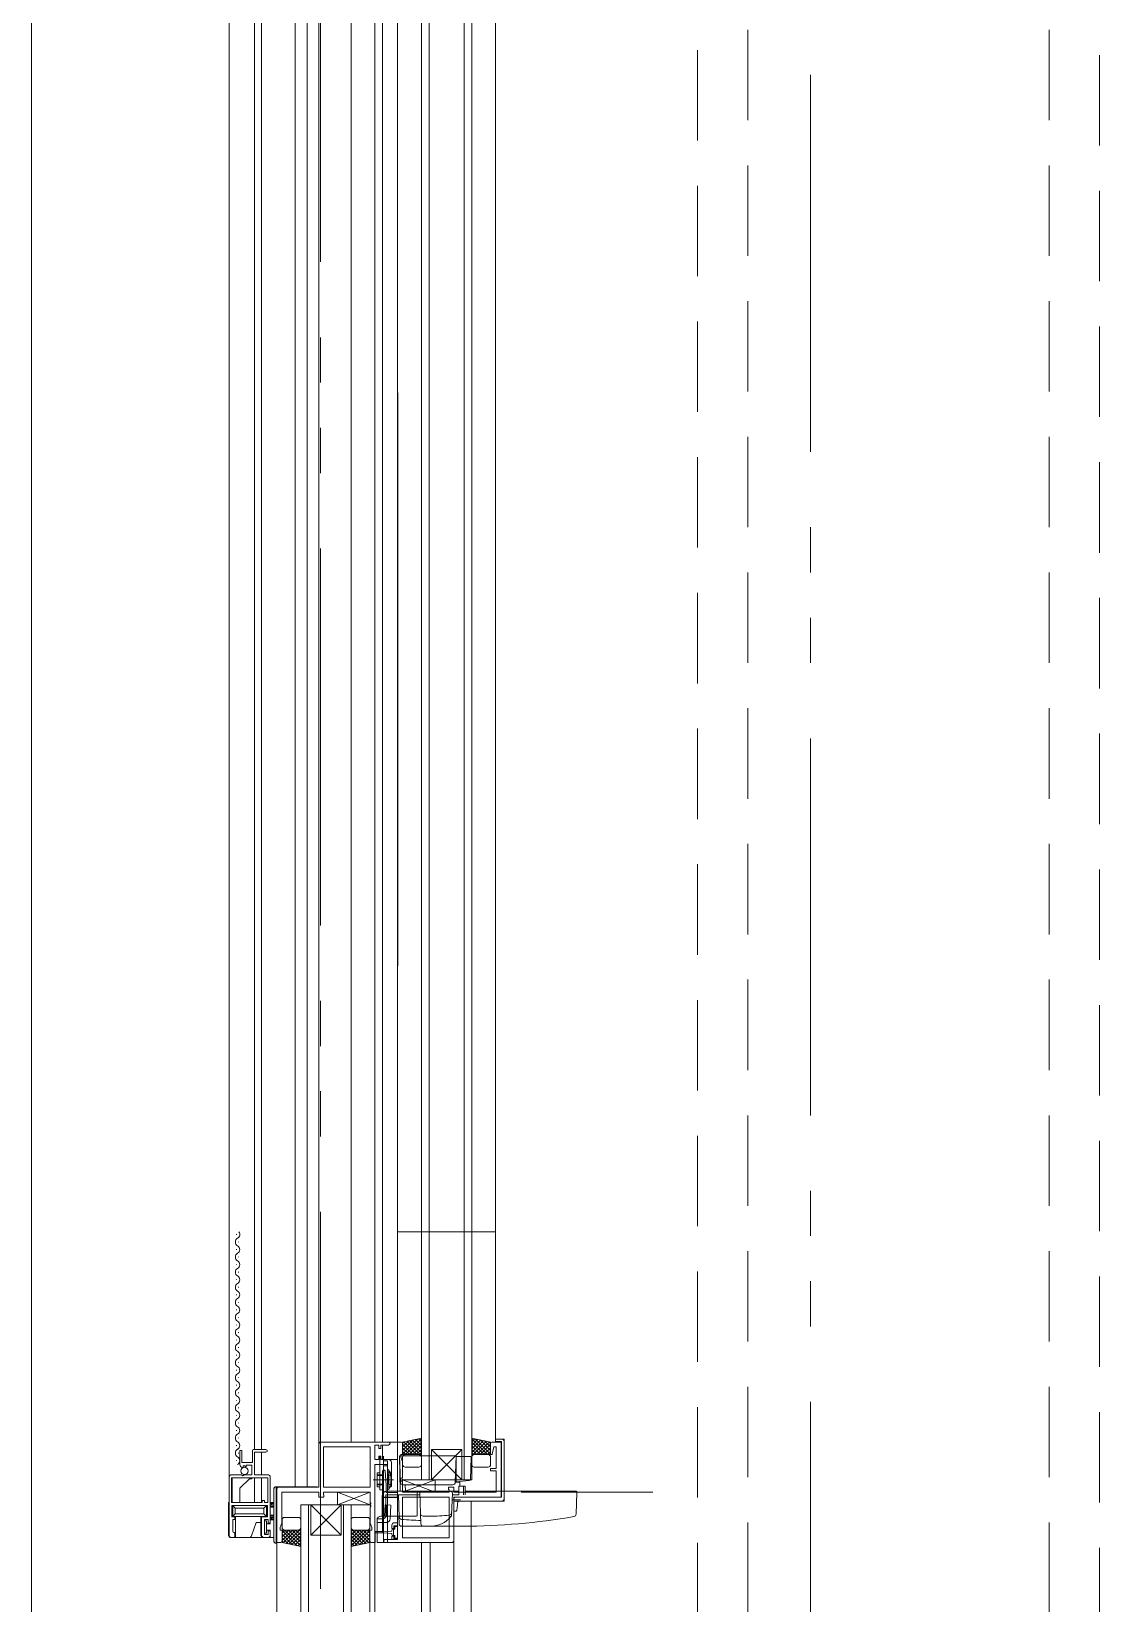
# Model space of a CAD drawing. Units: millimetres at full size. Extents: x -12803 to 120774, y -9413 to 101127.
# Drawn here: x 78964 to 79389, y 13252 to 13878 of the extents above; entities that cross this region are included whole.
import ezdxf

# ---------------------------------------------------------------- set-up
doc = ezdxf.new("R2010")
doc.units = ezdxf.units.MM
doc.header["$LTSCALE"] = 30
doc.linetypes.add('DASHED1', pattern=[1.8, 1.2, -0.6])
doc.linetypes.add('DOUBLE_CHAIN1', pattern=[8.8, 5, -1, 0.6, -0.6, 0.6, -1])
doc.layers.add('0-0_NoName', color=7, linetype='Continuous')
doc.layers.add('2-0_通芯', color=7, linetype='DOUBLE_CHAIN1', lineweight=15)
doc.layers.add('2-A_建具', color=7, linetype='Continuous', lineweight=15)

# ---------------------------------------------------------------- blocks, each defined once
blk = doc.blocks.new('グループ部品-732')
at = {"layer": '2-0_通芯'}
blk.add_line((79079.36, 20799.98), (79079.36, 5670.44), dxfattribs=at)
at = {"layer": '2-A_建具', "linetype": 'DASHED1'}
for p, q in [((79249.36, 12276.41), (79249.36, 14316.41)), ((79369.36, 12276.41), (79369.36, 14316.41)), ((79229.36, 12808.3), (79229.36, 14163.34)), ((79389.36, 14138.3), (79389.36, 12785.54))]:
    blk.add_line(p, q, dxfattribs=at)
at = {"layer": '2-A_建具'}
for p, q in [((78964.36, 12527.91), (78964.36, 14224.41)), ((79069.36, 14220.91), (79069.36, 13298.61)), ((79104.06, 13316.41), (79104.06, 14211.41)), ((79043.06, 13279.41), (79043.06, 14202.41)), ((79074.06, 13733.91), (79074.06, 14189.41)), ((79091.56, 13316.41), (79091.56, 14180.39)), ((79101.06, 13316.41), (79101.06, 14180.39)), ((79110.06, 14179.91), (79110.06, 13733.91)), ((79053.16, 13313.41), (79053.16, 14168.41)), ((79055.86, 13313.41), (79055.86, 14168.41)), ((79119.56, 13301.41), (79119.56, 14166.41)), ((79122.56, 13301.41), (79122.56, 14166.41)), ((79136.56, 13301.41), (79136.56, 14166.41)), ((79139.56, 13301.41), (79139.56, 14166.41)), ((79149.06, 13316.41), (79149.06, 14151.41)), ((79074.06, 13298.61), (79074.06, 13733.91)), ((79110.09, 13733.91), (79110.04, 13277.61)), ((79110.06, 13316.11), (79110.05, 13733.91)), ((79149.06, 13400.01), (79110.06, 13400.01)), ((79046, 13398.91), (79046, 13399.11)), ((79046.76, 13395.91), (79046.76, 13396.11)), ((79046, 13392.91), (79046, 13393.11)), ((79046.76, 13389.91), (79046.76, 13390.11)), ((79046, 13386.91), (79046, 13387.11)), ((79046, 13380.91), (79046, 13381.11)), ((79046.76, 13383.91), (79046.76, 13384.11)), ((79046, 13374.91), (79046, 13375.11)), ((79046.76, 13377.91), (79046.76, 13378.11)), ((79046, 13368.91), (79046, 13369.11)), ((79046.76, 13371.91), (79046.76, 13372.11)), ((79046, 13362.91), (79046, 13363.11)), ((79046.76, 13365.91), (79046.76, 13366.11)), ((79046, 13356.91), (79046, 13357.11)), ((79046.76, 13359.91), (79046.76, 13360.11)), ((79046, 13350.91), (79046, 13351.11)), ((79046.76, 13353.91), (79046.76, 13354.11)), ((79046, 13344.91), (79046, 13345.11)), ((79046.76, 13347.91), (79046.76, 13348.11)), ((79046, 13338.91), (79046, 13339.11)), ((79046.76, 13341.91), (79046.76, 13342.11)), ((79046, 13332.91), (79046, 13333.11)), ((79046.76, 13335.91), (79046.76, 13336.11)), ((79046, 13326.91), (79046, 13327.11)), ((79046.76, 13329.91), (79046.76, 13330.11)), ((79046, 13320.91), (79046, 13321.11)), ((79046.76, 13323.91), (79046.76, 13324.11)), ((79046, 13314.91), (79046, 13315.11)), ((79046.76, 13317.91), (79046.76, 13318.11)), ((79047.26, 13313.01), (79047.26, 13307.51)), ((79057.66, 13313.41), (79052.76, 13313.41)), ((79055.86, 13312.41), (79055.86, 13303.41)), ((79111.56, 13316.41), (79078.66, 13316.41)), ((79104.06, 13309.41), (79104.06, 13315.21)), ((79110.06, 13316.41), (79110.05, 13294.34)), ((79112.06, 13316.41), (79119.56, 13317.91)), ((79112.06, 13311.64), (79118.02, 13317.6)), ((79112.06, 13313.05), (79116.25, 13317.25)), ((79112.06, 13314.47), (79114.49, 13316.9)), ((79112.06, 13315.88), (79112.72, 13316.54)), ((79112.06, 13311.41), (79112.06, 13316.41)), ((79116.17, 13311.41), (79112.06, 13315.53)), ((79114.76, 13311.41), (79112.06, 13314.11)), ((79113.34, 13311.41), (79112.06, 13312.7)), ((79117.59, 13311.41), (79112.5, 13316.5)), ((79113.24, 13311.41), (79119.56, 13317.72)), ((79119, 13311.41), (79113.68, 13316.73)), ((79114.66, 13311.41), (79119.56, 13316.31)), ((79119.56, 13312.27), (79114.85, 13316.97)), ((79119.56, 13313.68), (79116.03, 13317.21)), ((79116.07, 13311.41), (79119.56, 13314.9)), ((79119.56, 13315.1), (79117.21, 13317.44)), ((79117.49, 13311.41), (79119.56, 13313.48)), ((79119.56, 13316.51), (79118.39, 13317.68)), ((79123.56, 13301.41), (79123.56, 13313.41)), ((79135.56, 13313.41), (79123.56, 13301.41)), ((79123.56, 13313.41), (79135.56, 13301.41)), ((79135.56, 13313.41), (79123.56, 13313.41)), ((79135.56, 13313.41), (79135.56, 13301.41)), ((79147.06, 13316.41), (79139.56, 13317.91)), ((79145.87, 13311.41), (79139.56, 13317.72)), ((79139.56, 13316.51), (79140.72, 13317.68)), ((79139.56, 13315.1), (79141.9, 13317.44)), ((79139.56, 13313.68), (79143.08, 13317.21)), ((79139.56, 13312.27), (79144.26, 13316.97)), ((79144.46, 13311.41), (79139.56, 13316.31)), ((79143.04, 13311.41), (79139.56, 13314.9)), ((79141.63, 13311.41), (79139.56, 13313.48)), ((79140.11, 13311.41), (79145.44, 13316.73)), ((79147.06, 13311.64), (79141.09, 13317.6)), ((79141.53, 13311.41), (79146.61, 13316.5)), ((79147.06, 13313.05), (79142.86, 13317.25)), ((79142.94, 13311.41), (79147.06, 13315.53)), ((79144.36, 13311.41), (79147.06, 13314.11)), ((79147.06, 13314.47), (79144.63, 13316.9)), ((79145.77, 13311.41), (79147.06, 13312.7)), ((79147.06, 13315.88), (79146.39, 13316.54)), ((79147.06, 13311.41), (79147.06, 13316.41)), ((79150.76, 13316.41), (79147.56, 13316.41)), ((79152.46, 13317.61), (79149.06, 13317.61)), ((79151.26, 13294.91), (79151.26, 13315.91)), ((79152.46, 13317.61), (79152.46, 13292.91)), ((79046, 13308.91), (79046, 13309.11)), ((79046.76, 13311.91), (79046.76, 13312.11)), ((79101.06, 12381.41), (79101.06, 13307.48)), ((79102.97, 13310.83), (79102.97, 13297.41)), ((79104.47, 13276.41), (79104.47, 13310.83)), ((79104.47, 13308.91), (79105.97, 13308.91)), ((79105.97, 13306.91), (79104.47, 13306.91)), ((79105.97, 13308.91), (79105.97, 13276.41)), ((79107.56, 13298.91), (79107.56, 13308.41)), ((79110.77, 13310.91), (79111.01, 13296.91)), ((79110.87, 13310.91), (79111.23, 13300.38)), ((79119.56, 13311.41), (79111.36, 13311.41)), ((79112.06, 13307.41), (79112.06, 13310.41)), ((79113.06, 13311.41), (79118.56, 13311.41)), ((79118.56, 13306.41), (79113.06, 13306.41)), ((79118.9, 13311.41), (79119.56, 13312.07)), ((79119.56, 13310.41), (79119.56, 13307.41)), ((79139.05, 13301.55), (79139.36, 13310.3)), ((79140.21, 13311.41), (79139.56, 13312.07)), ((79139.56, 13311.41), (79147.06, 13311.41)), ((79139.56, 13310.41), (79139.56, 13307.41)), ((79146.06, 13311.41), (79140.56, 13311.41)), ((79140.56, 13306.41), (79146.06, 13306.41)), ((79147.06, 13307.41), (79147.06, 13310.41)), ((79044.26, 13302.11), (79044.26, 13292.41)), ((79051.06, 13301.81), (79047.26, 13298.01)), ((79052.06, 13301.81), (79051.06, 13301.81)), ((79052.06, 13301.81), (79052.06, 13302.11)), ((79053.16, 13302.11), (79053.16, 13292.41)), ((79055.86, 13302.11), (79055.86, 13292.41)), ((79059.36, 13283.81), (79059.36, 13302.41)), ((79108.39, 13301.41), (79100.37, 13301.41)), ((79102.97, 13304.21), (79101.97, 13304.21)), ((79101.97, 13298.61), (79101.97, 13304.21)), ((79104.47, 13303.41), (79101.97, 13303.41)), ((79104.47, 13303.11), (79101.97, 13303.11)), ((79104.47, 13299.71), (79101.97, 13299.71)), ((79104.06, 13304.91), (79104.06, 13295.41)), ((79105.97, 13305.41), (79106.61, 13305.35)), ((79107.47, 13304.41), (79105.97, 13304.41)), ((79107.25, 13303.41), (79105.97, 13302.77)), ((79107.25, 13299.41), (79105.97, 13300.05)), ((79106.61, 13297.47), (79106.61, 13305.35)), ((79107.47, 13301.41), (79107.47, 13304.41)), ((79111.99, 13301.41), (79139.56, 13301.41)), ((79124.99, 13296.41), (79111.99, 13301.41)), ((79111.99, 13296.41), (79124.99, 13301.41)), ((79124.99, 13296.41), (79124.99, 13301.41)), ((79138.59, 13301.07), (79133.37, 13300.61)), ((79134.76, 13298.81), (79134.78, 13300.38)), ((79047.26, 13298.01), (79047.26, 13292.41)), ((79060.76, 13277.11), (79060.76, 13297.61)), ((79061.76, 13298.61), (79061.76, 13276.11)), ((79061.76, 13298.61), (79078.07, 13298.61)), ((79062.06, 13297.91), (79062.06, 12419.91)), ((79078.07, 13298.41), (79078.07, 13298.61)), ((79086.13, 13296.41), (79086.13, 13291.41)), ((79099.13, 13291.41), (79086.13, 13296.41)), ((79086.13, 13291.41), (79099.13, 13296.41)), ((79104.47, 13299.41), (79101.97, 13299.41)), ((79102.97, 13298.61), (79101.97, 13298.61)), ((79102.97, 13297.41), (79104.47, 13297.41)), ((79103.87, 13286.91), (79103.87, 13294.91)), ((79104.06, 13294.34), (79110.06, 13294.34)), ((79104.06, 13294.34), (79104.06, 13280.76)), ((79104.16, 13294.34), (79104.16, 13280.26)), ((79105.37, 13295.41), (79105.37, 13286.91)), ((79118.92, 13295.41), (79105.37, 13295.41)), ((79105.87, 13296.91), (79134.23, 13296.91)), ((79105.97, 13297.41), (79106.61, 13297.47)), ((79110.42, 13295.41), (79110.73, 13286.58)), ((79132.02, 13299.41), (79112.25, 13299.41)), ((79113.14, 13296.91), (79113.11, 13299.41)), ((79117.87, 13295.91), (79117.87, 13287.04)), ((79119.32, 13283.88), (79118.89, 13296.39)), ((79129.87, 13296.91), (79131.42, 13296.68)), ((79131.84, 13296.17), (79131.53, 13287.32)), ((79135.04, 13293.41), (79131.74, 13293.41)), ((79134.37, 13295.41), (79131.81, 13295.41)), ((79134.37, 13298.81), (79136.98, 13298.81)), ((79134.37, 13298.81), (79134.37, 13295.41)), ((79136.32, 13295.41), (79136.32, 13298.81)), ((79136.98, 13295.41), (79136.98, 13298.81)), ((79180.85, 13296.91), (79136.98, 13296.91)), ((79159.2, 13296.41), (79211.57, 13296.41)), ((79181.05, 13287.72), (79181.35, 13296.39)), ((79042.76, 13292.41), (79042.76, 13279.41)), ((79043.06, 13292.41), (79042.76, 13292.41)), ((79044.23, 13291.11), (79058.18, 13291.11)), ((79044.25, 13292.41), (79055.88, 13292.41)), ((79045.46, 13287.81), (79044.46, 13286.81)), ((79045.46, 13290.11), (79045.46, 13287.81)), ((79056.86, 13290.11), (79045.46, 13290.11)), ((79045.46, 13287.81), (79056.86, 13287.81)), ((79057.86, 13291.11), (79056.86, 13290.11)), ((79056.86, 13287.81), (79056.86, 13290.11)), ((79056.86, 13287.81), (79057.86, 13286.81)), ((79057.86, 13291.11), (79057.86, 13286.81)), ((79060.7, 13292.41), (79059.36, 13292.41)), ((79059.36, 13291.91), (79060.7, 13291.91)), ((79060.69, 13291.41), (79059.36, 13291.41)), ((79059.36, 13290.95), (79060.69, 13290.95)), ((79060.68, 13290.45), (79059.36, 13290.45)), ((79059.36, 13287.37), (79060.66, 13287.37)), ((79059.86, 13291.91), (79059.86, 13291.41)), ((79071.56, 13291.41), (79099.13, 13291.41)), ((79071.56, 13291.41), (79071.56, 12426.41)), ((79074.56, 13291.41), (79074.56, 12426.41)), ((79075.56, 13291.41), (79075.56, 13279.41)), ((79087.56, 13279.41), (79075.56, 13291.41)), ((79075.56, 13279.41), (79087.56, 13291.41)), ((79087.56, 13279.41), (79087.56, 13291.41)), ((79088.56, 13291.41), (79088.56, 12426.41)), ((79091.56, 13291.41), (79091.56, 12426.41)), ((79105.07, 13291.41), (79104.87, 13286.91)), ((79107.3, 13291.31), (79105.07, 13291.41)), ((79105.81, 13291.38), (79105.63, 13287.34)), ((79107.3, 13291.31), (79107.06, 13285.84)), ((79152.46, 13292.91), (79132.46, 13292.91)), ((79133.31, 13288.91), (79132.46, 13288.91)), ((79139.36, 13292.91), (79139.36, 12341.41)), ((79058.24, 13286.81), (79044.17, 13286.81)), ((79045.56, 13286.81), (79045.56, 13278.41)), ((79051.9, 13279.07), (79053.84, 13284.41)), ((79053.84, 13284.41), (79055.66, 13284.41)), ((79055.66, 13279.41), (79055.66, 13286.81)), ((79057.06, 13279.61), (79057.06, 13285.61)), ((79059.36, 13283.81), (79057.91, 13283.81)), ((79057.91, 13281.41), (79059.36, 13281.41)), ((79060.65, 13286.87), (79059.36, 13286.87)), ((79059.36, 13286.41), (79060.65, 13286.41)), ((79060.65, 13285.91), (79059.36, 13285.91)), ((79060.64, 13285.41), (79059.36, 13285.41)), ((79059.36, 13281.41), (79059.36, 13278.41)), ((79059.86, 13286.41), (79059.86, 13285.91)), ((79071.56, 13281.41), (79063.36, 13281.41)), ((79064.06, 13285.41), (79064.06, 13282.41)), ((79068.17, 13281.41), (79064.06, 13277.29)), ((79066.76, 13281.41), (79064.06, 13278.71)), ((79065.34, 13281.41), (79064.06, 13280.12)), ((79064.06, 13281.41), (79064.06, 13276.41)), ((79064.06, 13281.18), (79070.02, 13275.22)), ((79069.59, 13281.41), (79064.5, 13276.32)), ((79070.56, 13286.41), (79065.06, 13286.41)), ((79065.06, 13281.41), (79070.56, 13281.41)), ((79065.24, 13281.41), (79071.56, 13275.1)), ((79071, 13281.41), (79065.68, 13276.09)), ((79066.66, 13281.41), (79071.56, 13276.51)), ((79068.07, 13281.41), (79071.56, 13277.92)), ((79069.49, 13281.41), (79071.56, 13279.34)), ((79070.9, 13281.41), (79071.56, 13280.75)), ((79071.56, 13282.41), (79071.56, 13285.41)), ((79091.56, 13282.41), (79091.56, 13285.41)), ((79097.87, 13281.41), (79091.56, 13275.1)), ((79096.46, 13281.41), (79091.56, 13276.51)), ((79091.56, 13281.41), (79099.76, 13281.41)), ((79095.04, 13281.41), (79091.56, 13277.92)), ((79093.63, 13281.41), (79091.56, 13279.34)), ((79092.21, 13281.41), (79091.56, 13280.75)), ((79092.11, 13281.41), (79097.44, 13276.09)), ((79092.56, 13286.41), (79098.06, 13286.41)), ((79098.06, 13281.41), (79092.56, 13281.41)), ((79099.06, 13281.18), (79093.09, 13275.22)), ((79093.53, 13281.41), (79098.61, 13276.32)), ((79094.94, 13281.41), (79099.06, 13277.29)), ((79096.36, 13281.41), (79099.06, 13278.71)), ((79097.77, 13281.41), (79099.06, 13280.12)), ((79099.06, 13285.41), (79099.06, 13282.41)), ((79099.06, 12436.41), (79099.06, 13281.41)), ((79101.87, 13285.41), (79101.87, 13276.41)), ((79101.87, 13284.41), (79105.56, 13284.41)), ((79104.13, 13285.91), (79101.95, 13285.91)), ((79117.37, 13286.91), (79103.37, 13286.91)), ((79104.26, 13280.76), (79107.76, 13281.01)), ((79107.76, 13281.01), (79107.76, 13281.36)), ((79108.16, 13281.76), (79108.96, 13281.76)), ((79108.46, 13281.76), (79108.46, 13279.26)), ((79110.62, 13283.88), (79110.52, 13286.89)), ((79135.97, 13282.91), (79111.62, 13282.91)), ((79122.87, 13286.91), (79120.16, 13286.91)), ((79120.32, 13282.91), (79122.87, 13282.91)), ((79043.76, 13278.41), (79060.68, 13278.41)), ((79044.06, 13278.41), (79044.76, 13278.41)), ((79056.96, 13278.41), (79058.36, 13278.41)), ((79057.91, 13280.11), (79057.06, 13280.11)), ((79062.06, 13276.11), (79061.76, 13276.11)), ((79062.06, 13276.41), (79063.56, 13276.41)), ((79064.06, 13279.77), (79068.25, 13275.57)), ((79064.06, 13278.35), (79066.49, 13275.92)), ((79064.06, 13276.94), (79064.72, 13276.28)), ((79064.06, 13276.41), (79071.56, 13274.91)), ((79071.56, 13280.55), (79066.85, 13275.85)), ((79071.56, 13279.14), (79068.03, 13275.61)), ((79071.56, 13277.72), (79069.21, 13275.38)), ((79071.56, 13276.31), (79070.39, 13275.14)), ((79087.56, 13279.41), (79075.56, 13279.41)), ((79091.56, 13280.55), (79096.26, 13275.85)), ((79091.56, 13279.14), (79095.08, 13275.61)), ((79091.56, 13277.72), (79093.9, 13275.38)), ((79099.06, 13276.41), (79091.56, 13274.91)), ((79091.56, 13276.31), (79092.72, 13275.14)), ((79099.06, 13279.77), (79094.86, 13275.57)), ((79099.06, 13278.35), (79096.63, 13275.92)), ((79099.06, 13276.94), (79098.39, 13276.28)), ((79099.56, 13276.41), (79101.16, 13276.41)), ((79100.96, 13276.41), (79100.96, 12441.41)), ((79101.16, 13280.26), (79101.16, 13276.41)), ((79104.26, 13280.76), (79101.31, 13280.76)), ((79132.46, 13276.41), (79101.87, 13276.41)), ((79110.04, 13277.61), (79104.56, 13277.61)), ((79104.56, 13277.61), (79104.56, 13276.41)), ((79107.76, 13279.66), (79107.76, 13280.01)), ((79108.96, 13279.26), (79108.16, 13279.26)), ((79119.56, 12436.41), (79119.56, 13276.41)), ((79122.96, 12436.41), (79122.96, 13276.41))]:
    blk.add_line(p, q, dxfattribs=at)
for points in [[(79078.66, 14211.41), (79078.66, 13298.41), (79062.56, 13298.41)], [(79052.26, 13312.91), (79052.26, 13308.31), (79048.06, 13308.31), (79048.06, 13313.01), (79047.26, 13313.01)], [(79058.36, 13303.41), (79053.16, 13303.41), (79053.16, 13312.41), (79057.66, 13312.41)], [(79110.06, 13309.41), (79103.36, 13309.41), (79103.36, 13310.81), (79102.56, 13310.81), (79102.56, 13309.41), (79101.06, 13309.41), (79101.06, 13315.21), (79102.56, 13315.21), (79102.56, 13313.81), (79103.36, 13313.81), (79103.36, 13315.21), (79106.46, 13315.21)], [(79110.06, 13316.41), (79110.06, 13296.34), (79105.56, 13296.34)], [(79147.65, 13311.63), (79148.41, 13314.48), (79149.33, 13314.48), (79149.33, 13305.91), (79147.06, 13305.91), (79147.06, 13304.91), (79149.33, 13304.91), (79149.33, 13296.41), (79132.46, 13296.41), (79132.46, 13298.41), (79130.36, 13298.41), (79130.36, 13297.61)], [(79151.46, 13294.41), (79151.46, 13316.61), (79149.06, 13316.61)], [(79048.44, 13306.21), (79048.65, 13306.46), (79048.56, 13306.78), (79049.03, 13307.05), (79049.6, 13306.49), (79049.86, 13306.59), (79049.86, 13307.21), (79052.06, 13307.21), (79052.06, 13303.41), (79049.06, 13303.41), (79048.76, 13303.11), (79048.43, 13302.96), (79047.89, 13303.41), (79044.06, 13303.41)], [(79101.06, 13307.48), (79106.06, 13307.48), (79106.06, 13304.6), (79106.56, 13298.87)], [(79110.77, 13310.91), (79133.37, 13310.91), (79133, 13300.38), (79134.78, 13300.38)], [(79111.99, 13302.37), (79111.99, 13308.68), (79111.36, 13310.41), (79111.36, 13311.41)], [(79133.37, 13300.61), (79133.37, 13310.61), (79139.06, 13310.61)], [(79105.56, 13296.34), (79105.56, 13299.22), (79105.05, 13304.95)], [(79130.53, 13297.28), (79130.53, 13296.41), (79111.99, 13296.41), (79111.99, 13301.45)], [(79060.76, 13297.61), (79061.05, 13298.32), (79061.76, 13298.61)], [(79063.36, 13281.41), (79063.36, 13282.41), (79063.99, 13284.14), (79063.99, 13296.41), (79078.66, 13296.41), (79078.66, 13294.41), (79080.76, 13294.41), (79080.76, 13295.21)], [(79080.59, 13295.54), (79080.59, 13296.41), (79099.13, 13296.41), (79099.13, 13291.37)], [(79105.06, 13294.41), (79110.06, 13294.41), (79110.06, 13284.31), (79108.76, 13284.31)], [(79132.46, 12436.41), (79132.46, 13294.41), (79151.46, 13294.41)], [(79044.46, 13280.91), (79044.46, 13285.61), (79045.26, 13285.61), (79045.26, 13286.61), (79044.16, 13286.61), (79044.16, 13291.21), (79058.26, 13291.21), (79058.26, 13286.61), (79055.96, 13286.61), (79055.96, 13279.41)], [(79044.46, 13286.81), (79044.46, 13291.11), (79045.46, 13290.11)], [(79099.13, 13290.45), (79099.13, 13284.14), (79099.76, 13282.41), (79099.76, 13281.41)], [(79057.06, 13285.61), (79058.56, 13285.61), (79058.56, 13284.11), (79059.36, 13284.11)], [(79057.06, 13285.11), (79057.91, 13285.11), (79057.91, 13280.11)], [(79059.36, 13281.11), (79058.56, 13281.11), (79058.56, 13279.61), (79057.06, 13279.61)], [(79107.76, 13283.31), (79107.76, 13282.01), (79108.56, 13282.01), (79108.56, 13283.11), (79110.06, 13283.11), (79110.06, 13277.91), (79108.56, 13277.91), (79108.56, 13279.01), (79107.76, 13279.01), (79107.76, 13277.61)], [(79110.06, 13282.81), (79108.96, 13282.81), (79108.96, 13281.76)], [(79045.26, 13278.91), (79045.26, 13280.11), (79044.96, 13280.41)], [(79061.76, 13276.11), (79061.05, 13276.4), (79060.76, 13277.11)], [(79101.16, 13280.26), (79104.26, 13280.26), (79107.76, 13280.01)], [(79108.96, 13279.26), (79108.96, 13278.21), (79110.06, 13278.21)]]:
    blk.add_lwpolyline(points, dxfattribs=at)
for points in [[(79080.59, 13314.48), (79080.59, 13298.41), (79099.13, 13298.41), (79099.13, 13314.48)], [(79043.96, 13302.11), (79043.96, 13292.41), (79056.16, 13292.41), (79056.16, 13293.21), (79057.06, 13293.21), (79057.06, 13292.41), (79058.46, 13292.41), (79058.46, 13302.11)], [(79111.99, 13294.41), (79111.99, 13278.34), (79130.53, 13278.34), (79130.53, 13294.41)]]:
    blk.add_lwpolyline(points, close=True, dxfattribs=at)
blk.add_circle((79049.16, 13304.9), 1.45, dxfattribs=at)
for centre, radius, start, end in [((79045.54, 13399.01), 1.72, 299.20254, 35.77501), ((79047.21, 13396.01), 1.72, 119.20254, 240.79746), ((79045.54, 13393.01), 1.72, 299.20254, 60.79746), ((79047.21, 13390.01), 1.72, 119.20254, 240.79746), ((79045.54, 13387.01), 1.72, 299.20254, 60.79746), ((79047.21, 13384.01), 1.72, 119.20254, 240.79746), ((79045.54, 13381.01), 1.72, 299.20254, 60.79746), ((79047.21, 13378.01), 1.72, 119.20254, 240.79746), ((79045.54, 13375.01), 1.72, 299.20254, 60.79746), ((79047.21, 13372.01), 1.72, 119.20254, 240.79746), ((79045.54, 13369.01), 1.72, 299.20254, 60.79746), ((79047.21, 13366.01), 1.72, 119.20254, 240.79746), ((79045.54, 13363.01), 1.72, 299.20254, 60.79746), ((79047.21, 13360.01), 1.72, 119.20254, 240.79746), ((79045.54, 13357.01), 1.72, 299.20254, 60.79746), ((79047.21, 13354.01), 1.72, 119.20254, 240.79746), ((79045.54, 13351.01), 1.72, 299.20254, 60.79746), ((79047.21, 13348.01), 1.72, 119.20254, 240.79746), ((79047.21, 13342.01), 1.72, 119.20254, 240.79746), ((79045.54, 13345.01), 1.72, 299.20254, 60.79746), ((79047.21, 13336.01), 1.72, 119.20254, 240.79746), ((79045.54, 13339.01), 1.72, 299.20254, 60.79746), ((79047.21, 13330.01), 1.72, 119.20254, 240.79746), ((79045.54, 13333.01), 1.72, 299.20254, 60.79746), ((79047.21, 13324.01), 1.72, 119.20254, 240.79746), ((79045.54, 13327.01), 1.72, 299.20254, 60.79746), ((79047.21, 13318.01), 1.72, 119.20254, 240.79746), ((79045.54, 13321.01), 1.72, 299.20254, 60.79746), ((79047.21, 13312.01), 1.72, 119.20254, 240.79746), ((79045.54, 13315.01), 1.72, 299.20254, 60.79746), ((79052.76, 13312.91), 0.5, 90.00001, 179.99999), ((79057.66, 13312.91), 0.5, 269.99999, 90.00001), ((79079.66, 13315.41), 1, 90, 180), ((79106.46, 13315.81), 0.6, 270, 90), ((79111.56, 13315.91), 0.5, 0, 90), ((79147.56, 13315.91), 0.5, 90, 180), ((79150.76, 13315.91), 0.5, 0, 90), ((79151.46, 13316.61), 1, 0, 89.99999), ((79045.54, 13309.01), 1.72, 299.20254, 60.79746), ((79048.56, 13307.51), 1.3, 179.99998, 264.7841), ((79106.56, 13308.41), 1, 0, 90), ((79113.06, 13310.41), 1, 89.9999, 179.9999), ((79113.06, 13307.41), 1, 179.9999, 269.9999), ((79118.56, 13310.41), 1, 359.9999, 89.9999), ((79118.56, 13307.41), 1, 269.9999, 359.9999), ((79139.06, 13310.31), 0.3, 358, 90), ((79140.56, 13310.41), 1, 90.0001, 180.0001), ((79140.56, 13307.41), 1, 180.0001, 270.0001), ((79146.06, 13310.41), 1, 0.0001, 90.0001), ((79146.06, 13307.41), 1, 270.0001, 0.0001), ((79147.36, 13311.71), 0.3, 180, 345), ((79044.06, 13302.41), 1, 90.00001, 179.99999), ((79058.36, 13302.41), 1, 0.00001, 89.99999), ((79104.56, 13304.91), 0.5, 5, 180), ((79097.97, 13301.41), 9.5, 335.47227, 24.52773), ((79112.23, 13300.41), 1, 182, 270), ((79111.99, 13301.91), 0.3, 113.57818, 246.42182), ((79111.99, 13300.91), 0.3, 113.57818, 246.42182), ((79111.79, 13302.37), 0.2, 293.57818, 0), ((79111.79, 13301.45), 0.2, 0, 66.42182), ((79111.79, 13301.37), 0.2, 293.57818, 0), ((79111.79, 13300.45), 0.2, 0, 66.42182), ((79132, 13300.41), 1, 270, 358), ((79132.02, 13300.41), 1, 270, 0), ((79138.55, 13301.57), 0.5, 275, 358.02699), ((79061.76, 13297.61), 1, 90, 180), ((79062.56, 13297.91), 0.5, 90, 180), ((79080.79, 13295.54), 0.2, 180, 234.90037), ((79080.56, 13295.21), 0.2, 0, 54.90037), ((79105.87, 13294.91), 2, 90, 180), ((79105.06, 13295.41), 1, 180, 270), ((79107.06, 13298.91), 0.5, 185, 0), ((79118.87, 13295.91), 1, 90, 180), ((79119.38, 13296.41), 0.5, 90, 182), ((79130.56, 13297.61), 0.2, 180, 234.90037), ((79130.33, 13297.28), 0.2, 0, 54.90037), ((79131.34, 13296.18), 0.5, 358, 81.46923), ((79132.96, 13293.91), 0.5, 90, 180), ((79134.23, 13297.41), 0.5, 270, 286.57035), ((79150.76, 13294.91), 0.5, 270, 0), ((79151.46, 13293.91), 1, 270, 0), ((79180.85, 13296.41), 0.5, 358, 90), ((79099.33, 13292.37), 0.2, 180, 246.42182), ((79099.33, 13291.45), 0.2, 113.57818, 180), ((79099.33, 13291.37), 0.2, 180, 246.42182), ((79099.33, 13290.45), 0.2, 113.57818, 180), ((79099.13, 13291.91), 0.3, 293.57818, 66.42182), ((79099.13, 13290.91), 0.3, 293.57818, 66.42182), ((79104.13, 13287.41), 1.5, 270, 357.4552), ((79120.16, 13287.91), 1, 182, 270), ((79122.85, 13367.91), 81, 270.00856, 275.53061), ((79130.57, 13288.28), 1, 275.53061, 358), ((79130.53, 13287.37), 1, 319.17186, 358), ((79133.31, 13289.21), 0.3, 270, 349.17457), ((79113.96, 13292.91), 20, 349.17457, 351.24067), ((79113.96, 13292.91), 20, 351.24067, 358.6024), ((79134.45, 13292.41), 0.5, 90, 178.6024), ((79180.05, 13287.76), 1, 279.79346, 358), ((79044.96, 13280.91), 0.5, 180.00001, 269.99999), ((79065.06, 13285.41), 1, 90.0001, 180.0001), ((79065.06, 13282.41), 1, 180.0001, 270.0001), ((79070.56, 13285.41), 1, 0.0001, 90.0001), ((79070.56, 13282.41), 1, 270.0001, 0.0001), ((79092.56, 13285.41), 1, 89.9999, 179.9999), ((79092.56, 13282.41), 1, 179.9999, 269.9999), ((79098.06, 13285.41), 1, 359.9999, 89.9999), ((79098.06, 13282.41), 1, 269.9999, 359.9999), ((79103.37, 13285.41), 1.5, 90, 180), ((79105.56, 13285.91), 1.5, 270, 285.61325), ((79105.56, 13285.91), 1.5, 285.61325, 357.4552), ((79108.76, 13283.31), 1, 90, 180), ((79108.16, 13281.36), 0.4, 90, 180), ((79111.62, 13283.91), 1, 182, 270), ((79111.73, 13286.62), 1, 182, 265.1492), ((79121.37, 13400.21), 115, 265.1492, 268.95761), ((79117.37, 13287.91), 1, 270, 300), ((79120.32, 13283.91), 1, 182, 270), ((79122.97, 13293.91), 11, 269.4814, 319.17186), ((79135.14, 13547.91), 265, 270.17857, 279.79346), ((79043.76, 13279.41), 1, 180, 270), ((79044.06, 13279.41), 1, 180.00001, 269.99999), ((79044.76, 13278.91), 0.5, 270.00001, 359.99999), ((79050.96, 13279.41), 1, 270, 340), ((79056.66, 13279.41), 1, 180, 270), ((79056.96, 13279.41), 1, 180.00001, 269.99999), ((79058.36, 13279.41), 1, 270.00001, 359.99999), ((79061.76, 13277.11), 1, 180, 270), ((79063.56, 13276.91), 0.5, 270, 0), ((79099.56, 13276.91), 0.5, 180, 270), ((79101.31, 13280.51), 0.25, 90, 270), ((79105.16, 13277.01), 0.6, 90, 270), ((79108.16, 13279.66), 0.4, 180, 270), ((79131.46, 13277.41), 1, 270, 0)]:
    blk.add_arc(centre, radius, start, end, dxfattribs=at)
blk = doc.blocks.new('グループ部品-763')
at = {"layer": '2-0_通芯'}
blk.add_line((79079.36, 20799.98), (79079.36, 5670.44), dxfattribs=at)

msp = doc.modelspace()

# ---------------------------------------------------------------- linework, layer by layer
at = {"layer": '2-0_通芯'}
msp.add_line((79274.36, 24156.41), (79274.36, 5670.44), dxfattribs=at)

# ---------------------------------------------------------------- block references
at = {"layer": '0-0_NoName'}
for name in ['グループ部品-732', 'グループ部品-763']:
    msp.add_blockref(name, (0, 0), dxfattribs=at)

doc.saveas('drawing.dxf')
